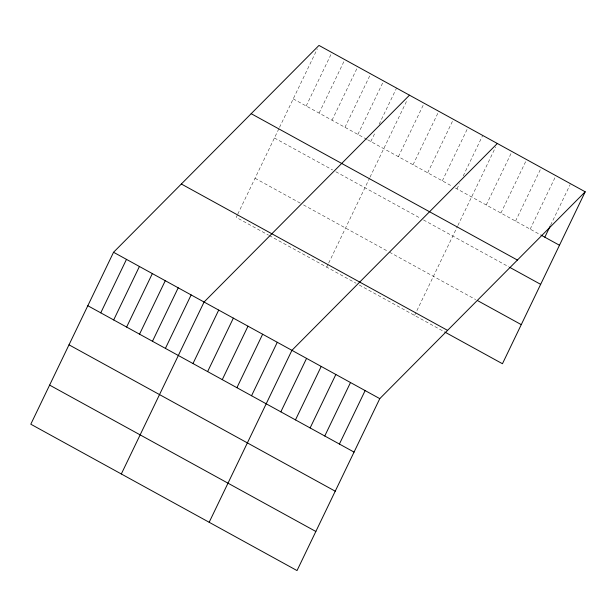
<?xml version="1.0" encoding="UTF-8"?>
<svg xmlns="http://www.w3.org/2000/svg" width="616" height="616" viewBox="0 0 616 616"><rect width="100%" height="100%" fill="white"/><g stroke="black" fill="none" stroke-linecap="round" stroke-linejoin="round"><path stroke-width="0.46" stroke-dasharray="3.08 2.31" d="M237.399 214.922L236.221 217.363L268.545 235.135M237.784 214.106L279.125 128.205M279.518 127.389L317.309 48.872M306.175 105.991L331.901 52.529M319.103 113.098L344.829 59.637M332.032 120.212L357.765 66.751M344.968 127.32L370.693 73.858M357.896 134.427L383.629 80.966M370.824 141.534L375.39 132.055M379.125 124.293L396.558 88.08M326.734 267.128L328.305 263.871M328.698 263.055L369.646 177.97M370.039 177.154L407.415 99.499M398.406 156.695L424.131 103.234M413.043 164.749L438.777 111.288M427.689 172.796L453.415 119.335M442.327 180.85L468.06 127.389M456.972 188.896L459.459 183.722M463.193 175.968L482.705 135.435M414.591 315.43L457.503 226.272M457.896 225.456L495.688 146.939M486.255 204.997L511.988 151.536M500.9 213.051L526.626 159.59M515.546 221.098L541.272 167.637M530.183 229.152L555.917 175.691M550.635 225.125L570.139 184.6M293.239 98.883L366.79 139.316M367.598 139.763L452.09 186.217M455.347 188.003L539.947 234.519M274.42 137.984L332.617 169.97M335.843 171.749L420.258 218.156M423.515 219.95L508.932 266.905M255.039 178.263L300.292 203.149M303.526 204.928L387.857 251.29M389.481 252.183L475.714 299.592M269.354 235.582L356.025 283.229M359.274 285.015L443.882 331.531"/><path stroke-width="0.92" d="M113.552 252.267L30.8 424.208L297.028 570.578L379.779 398.637L585.2 191.792L318.973 45.422L113.552 252.267L379.779 398.637M100.754 312.836L126.48 259.375M113.683 319.943L139.416 266.482M126.619 327.058L152.345 273.596M139.547 334.165L165.273 280.704M152.475 341.272L178.209 287.811M165.411 348.387L191.137 294.925M121.321 473.974L204.065 302.033L409.486 95.187M192.985 363.54L218.711 310.079M207.623 371.594L233.356 318.133M222.268 379.641L247.994 326.18M236.914 387.695L262.639 334.234M251.551 395.742L277.285 342.28M209.17 522.276L291.922 350.335L497.343 143.489M280.842 411.842L306.568 358.381M295.48 419.896L321.213 366.435M310.125 427.943L335.851 374.482M324.763 435.997L350.496 382.536M339.408 444.044L365.142 390.582M544.829 237.199L550.227 225.987M585.2 191.792L502.448 363.733L444.69 331.978M540.763 234.965L559.474 245.253M251.182 113.683L517.409 260.052M509.74 267.352L540.655 284.353M477.338 300.485L521.267 324.632M181.343 184.007L447.57 330.376M87.819 305.728L354.054 452.098M69.007 344.829L335.235 491.198M49.619 385.108L315.846 531.477"/></g></svg>
